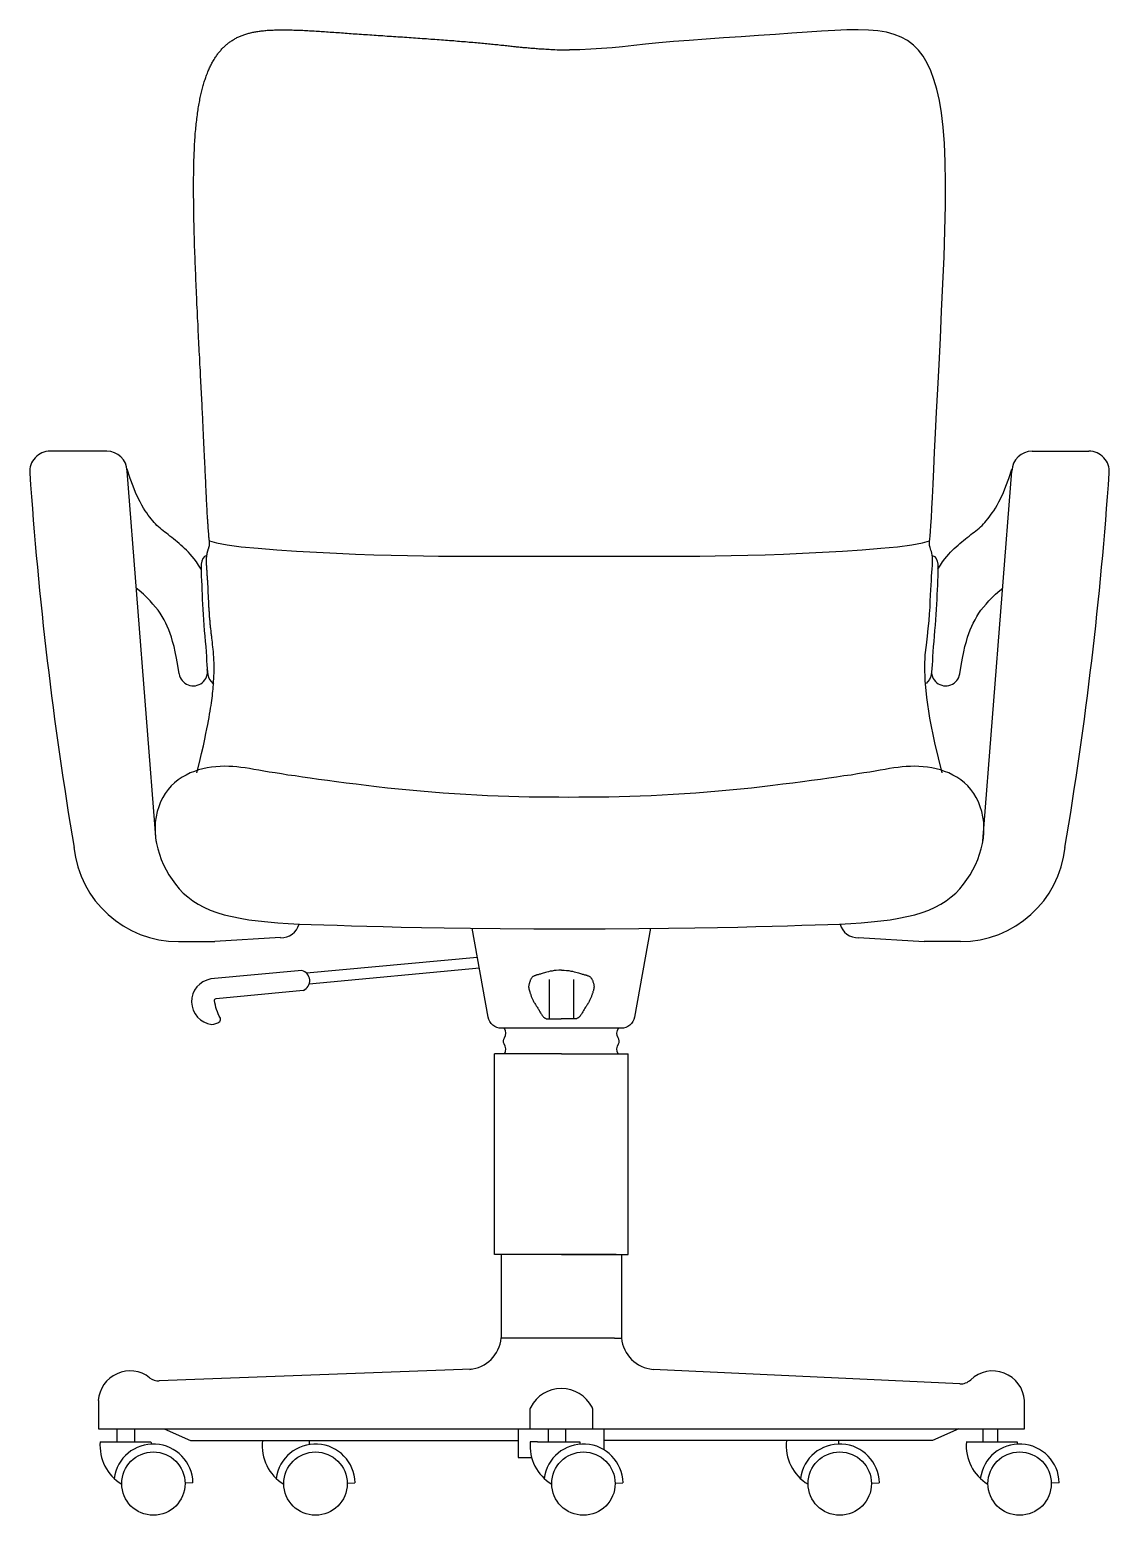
# Model space of a CAD drawing. Header units: millimetres. Extents: x 421 to 3085, y -1408 to 277.
# Drawn here: x 800.6 to 879.7, y -77.8 to 31 of the extents above; entities that cross this region are included whole.
import ezdxf

# ---------------------------------------------------------------- set-up
doc = ezdxf.new("R2010")
doc.units = ezdxf.units.MM

msp = doc.modelspace()

# ---------------------------------------------------------------- linework, layer by layer
at = {"color": 18, "true_color": 0x000000}
for p, q in [((806.27, 0.13), (802.13, 0.13)), ((874.05, 0.13), (878.19, 0.13)), ((809.89, -28.43), (807.77, -1.32)), ((870.43, -28.43), (872.55, -1.32)), ((811.53, -35.78), (814.2, -35.78)), ((819, -35.48), (814.2, -35.78)), ((861.33, -35.48), (866.12, -35.78)), ((868.79, -35.78), (866.12, -35.78)), ((833.41, -36.93), (820.91, -38.09)), ((833.56, -37.73), (821.09, -38.89)), ((838.68, -38.54), (838.68, -41.43)), ((840.46, -38.54), (840.46, -41.43)), ((834.68, -58.68), (834.68, -43.99)), ((839.57, -43.99), (834.68, -43.99)), ((839.57, -43.99), (844.45, -43.99)), ((844.45, -58.68), (844.45, -43.99)), ((839.57, -58.68), (834.68, -58.68)), ((835.15, -58.69), (835.16, -58.69)), ((835.16, -58.68), (835.16, -64.8)), ((843.57, -58.68), (839.57, -58.68)), ((839.57, -58.68), (844.45, -58.68)), ((843.98, -58.68), (843.98, -64.8)), ((843.45, -64.8), (843.98, -64.8)), ((832.99, -67.08), (810.12, -67.93)), ((868.74, -68.15), (846.28, -67.1)), ((805.66, -69.38), (805.66, -71.46)), ((873.47, -71.46), (873.47, -69.38)), ((805.66, -71.46), (839.57, -71.46)), ((807.04, -72.4), (807.04, -71.46)), ((808.34, -72.4), (808.34, -71.46)), ((838.61, -71.46), (838.61, -72.4)), ((842.7, -72.99), (842.7, -71.46)), ((870.44, -72.4), (870.44, -71.46)), ((805.79, -72.4), (806.2, -72.4)), ((806.2, -72.4), (809.51, -72.4)), ((809.51, -72.4), (809.54, -72.57)), ((821.11, -72.6), (821.11, -72.31)), ((837.82, -72.4), (837.27, -72.4)), ((869.21, -72.4), (869.63, -72.4)), ((812.59, -75.4), (812.01, -75.42)), ((823.88, -75.42), (824.45, -75.4)), ((843.5, -75.42), (844.07, -75.4)), ((862.26, -75.42), (862.84, -75.4)), ((876.01, -75.4), (875.44, -75.42))]:
    msp.add_line(p, q, dxfattribs=at)
for points in [[(812.88, -23.41), (813.06, -22.65), (813.22, -22), (813.35, -21.44), (813.45, -20.96), (813.54, -20.55), (813.61, -20.2), (813.67, -19.89), (813.73, -19.61), (813.77, -19.36), (813.81, -19.12), (813.85, -18.9), (813.88, -18.69), (813.91, -18.49), (813.94, -18.3), (813.96, -18.12), (813.99, -17.94), (814.01, -17.77), (814.03, -17.61), (814.04, -17.45), (814.06, -17.29), (814.07, -17.13), (814.08, -16.98), (814.09, -16.83), (814.1, -16.69), (814.11, -16.55), (814.12, -16.41), (814.12, -16.28), (814.13, -16.15), (814.13, -16.02), (814.13, -15.9), (814.13, -15.78), (814.13, -15.66), (814.13, -15.54), (814.13, -15.43), (814.13, -15.32), (814.12, -15.21), (814.12, -15.11), (814.11, -15), (814.11, -14.9), (814.1, -14.8), (814.09, -14.7), (814.09, -14.61), (814.08, -14.52), (814.07, -14.42), (814.06, -14.33), (814.05, -14.25), (814.04, -14.16), (814.03, -14.07), (814.02, -13.99), (814.01, -13.91), (814.01, -13.83), (814, -13.74), (813.99, -13.67), (813.98, -13.59), (813.97, -13.51), (813.96, -13.43), (813.95, -13.36), (813.94, -13.28), (813.93, -13.21), (813.92, -13.13), (813.91, -13.06), (813.91, -12.99), (813.9, -12.91), (813.89, -12.84), (813.88, -12.77), (813.87, -12.7), (813.87, -12.63), (813.86, -12.56), (813.85, -12.49), (813.85, -12.42), (813.84, -12.36), (813.84, -12.29), (813.83, -12.22), (813.82, -12.16), (813.82, -12.09), (813.81, -12.03), (813.81, -11.96), (813.8, -11.9), (813.8, -11.84), (813.79, -11.77), (813.79, -11.71), (813.79, -11.65), (813.78, -11.59), (813.78, -11.53), (813.77, -11.47), (813.77, -11.41), (813.77, -11.35), (813.76, -11.29), (813.76, -11.24), (813.76, -11.18), (813.75, -11.12), (813.75, -11.07), (813.75, -11.01), (813.74, -10.95), (813.74, -10.9), (813.74, -10.84), (813.74, -10.79), (813.73, -10.74), (813.73, -10.68), (813.73, -10.63), (813.73, -10.58), (813.72, -10.53), (813.72, -10.48), (813.72, -10.43), (813.72, -10.38), (813.71, -10.33), (813.71, -10.28), (813.71, -10.23), (813.71, -10.18), (813.71, -10.13), (813.7, -10.08), (813.7, -10.04), (813.7, -9.99), (813.7, -9.94), (813.7, -9.9), (813.69, -9.85), (813.69, -9.81), (813.69, -9.76), (813.69, -9.72), (813.68, -9.67), (813.68, -9.63), (813.68, -9.59), (813.68, -9.55), (813.68, -9.5), (813.67, -9.46), (813.67, -9.42), (813.67, -9.38), (813.67, -9.34), (813.66, -9.3), (813.66, -9.26), (813.66, -9.22), (813.66, -9.18), (813.65, -9.14), (813.65, -9.1), (813.65, -9.06), (813.65, -9.03), (813.64, -8.99), (813.64, -8.95), (813.64, -8.92), (813.64, -8.88), (813.63, -8.85), (813.63, -8.81), (813.63, -8.77), (813.63, -8.74), (813.62, -8.71), (813.62, -8.67), (813.62, -8.64), (813.62, -8.61), (813.61, -8.57), (813.61, -8.54), (813.61, -8.51), (813.61, -8.48), (813.61, -8.45), (813.6, -8.41), (813.6, -8.38), (813.6, -8.35), (813.6, -8.32), (813.6, -8.29), (813.6, -8.26), (813.59, -8.24), (813.59, -8.21), (813.59, -8.18), (813.59, -8.15), (813.59, -8.12), (813.59, -8.1), (813.59, -8.07), (813.59, -8.04), (813.59, -8.02), (813.59, -7.99), (813.59, -7.97), (813.58, -7.94), (813.58, -7.92), (813.58, -7.89), (813.58, -7.87), (813.58, -7.84), (813.58, -7.82), (813.59, -7.8), (813.59, -7.77), (813.59, -7.75), (813.59, -7.73), (813.59, -7.71), (813.59, -7.68), (813.59, -7.66), (813.59, -7.64), (813.59, -7.62), (813.6, -7.6), (813.6, -7.58), (813.6, -7.56), (813.6, -7.54), (813.6, -7.52), (813.61, -7.5), (813.61, -7.49), (813.61, -7.47), (813.61, -7.45), (813.62, -7.43), (813.62, -7.41), (813.62, -7.4), (813.63, -7.38), (813.63, -7.36), (813.63, -7.35), (813.64, -7.33), (813.64, -7.31), (813.64, -7.3), (813.65, -7.28), (813.65, -7.27), (813.65, -7.25), (813.66, -7.24), (813.66, -7.22), (813.67, -7.21), (813.67, -7.19), (813.67, -7.18), (813.68, -7.17), (813.68, -7.15), (813.69, -7.14), (813.69, -7.13), (813.69, -7.11), (813.7, -7.1), (813.7, -7.09), (813.71, -7.07), (813.71, -7.06), (813.71, -7.05), (813.72, -7.04), (813.72, -7.03), (813.72, -7.01), (813.73, -7), (813.73, -6.99), (813.74, -6.98), (813.74, -6.97), (813.74, -6.96), (813.75, -6.95), (813.75, -6.94), (813.75, -6.93), (813.76, -6.92), (813.76, -6.9), (813.76, -6.89), (813.77, -6.88), (813.77, -6.87), (813.77, -6.86), (813.78, -6.85), (813.78, -6.84), (813.78, -6.83), (813.78, -6.82), (813.79, -6.81), (813.79, -6.81), (813.79, -6.8), (813.79, -6.79), (813.79, -6.78), (813.8, -6.77), (813.8, -6.76), (813.8, -6.75), (813.8, -6.74), (813.8, -6.73), (813.8, -6.72), (813.8, -6.71), (813.8, -6.7), (813.8, -6.69), (813.8, -6.68), (813.8, -6.67), (813.8, -6.66), (813.8, -6.65), (813.8, -6.63), (813.8, -6.62), (813.8, -6.61), (813.8, -6.6), (813.8, -6.58), (813.8, -6.57), (813.8, -6.55), (813.8, -6.54), (813.8, -6.52), (813.8, -6.51), (813.79, -6.49), (813.79, -6.47), (813.79, -6.45), (813.79, -6.43), (813.79, -6.41), (813.78, -6.39), (813.78, -6.37), (813.78, -6.34), (813.78, -6.32), (813.78, -6.29), (813.77, -6.27), (813.77, -6.24), (813.77, -6.21), (813.76, -6.18), (813.76, -6.15), (813.76, -6.12), (813.76, -6.08), (813.75, -6.05), (813.75, -6.01), (813.75, -5.98), (813.74, -5.94), (813.74, -5.9), (813.74, -5.86), (813.73, -5.81), (813.73, -5.77), (813.72, -5.72), (813.72, -5.67), (813.72, -5.62), (813.71, -5.57), (813.71, -5.52), (813.7, -5.46), (813.7, -5.41), (813.7, -5.35), (813.69, -5.29), (813.69, -5.23), (813.68, -5.16), (813.68, -5.1), (813.67, -5.03), (813.67, -4.96), (813.67, -4.89), (813.66, -4.81), (813.66, -4.74), (813.65, -4.66), (813.65, -4.58), (813.64, -4.49), (813.64, -4.41), (813.63, -4.32), (813.63, -4.23), (813.62, -4.14), (813.62, -4.05), (813.61, -3.95), (813.61, -3.86), (813.6, -3.76), (813.6, -3.65), (813.59, -3.55), (813.59, -3.44), (813.58, -3.34), (813.58, -3.22), (813.57, -3.11), (813.56, -3), (813.56, -2.88), (813.55, -2.76), (813.55, -2.64), (813.54, -2.51), (813.53, -2.39), (813.53, -2.26), (813.52, -2.13), (813.52, -2), (813.51, -1.86), (813.5, -1.72), (813.5, -1.58), (813.49, -1.44), (813.48, -1.3), (813.48, -1.15), (813.47, -1), (813.46, -0.85), (813.46, -0.7), (813.45, -0.55), (813.44, -0.39), (813.43, -0.23), (813.43, -0.07), (813.42, 0.09), (813.41, 0.26), (813.4, 0.43), (813.39, 0.6), (813.39, 0.77), (813.38, 0.95), (813.37, 1.12), (813.36, 1.3), (813.35, 1.48), (813.34, 1.67), (813.33, 1.85), (813.33, 2.04), (813.32, 2.23), (813.31, 2.43), (813.3, 2.62), (813.29, 2.82), (813.28, 3.02), (813.27, 3.22), (813.26, 3.42), (813.25, 3.63), (813.24, 3.84), (813.23, 4.05), (813.22, 4.26), (813.21, 4.48), (813.19, 4.69), (813.18, 4.91), (813.17, 5.13), (813.16, 5.36), (813.15, 5.58), (813.14, 5.81), (813.13, 6.04), (813.11, 6.27), (813.1, 6.5), (813.09, 6.74), (813.08, 6.97), (813.07, 7.21), (813.05, 7.45), (813.04, 7.69), (813.03, 7.93), (813.02, 8.17), (813, 8.41), (812.99, 8.66), (812.98, 8.9), (812.97, 9.15), (812.96, 9.4), (812.94, 9.64), (812.93, 9.89), (812.92, 10.14), (812.91, 10.39), (812.9, 10.64), (812.88, 10.89), (812.87, 11.14), (812.86, 11.39), (812.85, 11.64), (812.84, 11.89), (812.83, 12.14), (812.82, 12.38), (812.81, 12.63), (812.8, 12.88), (812.79, 13.13), (812.78, 13.38), (812.77, 13.63), (812.76, 13.87), (812.75, 14.12), (812.74, 14.36), (812.73, 14.61), (812.72, 14.85), (812.71, 15.09), (812.71, 15.33), (812.7, 15.57), (812.69, 15.81), (812.68, 16.05), (812.68, 16.28), (812.67, 16.51), (812.67, 16.75), (812.66, 16.98), (812.66, 17.2), (812.65, 17.43), (812.65, 17.66), (812.64, 17.88), (812.64, 18.1), (812.64, 18.32), (812.64, 18.53), (812.63, 18.75), (812.63, 18.96), (812.63, 19.17), (812.63, 19.37), (812.63, 19.58), (812.63, 19.78), (812.63, 19.97), (812.63, 20.17), (812.64, 20.36), (812.64, 20.55), (812.64, 20.74), (812.65, 20.93), (812.65, 21.11), (812.66, 21.29), (812.66, 21.46), (812.67, 21.64), (812.67, 21.81), (812.68, 21.98), (812.69, 22.15), (812.69, 22.31), (812.7, 22.47), (812.71, 22.63), (812.72, 22.79), (812.73, 22.94), (812.74, 23.1), (812.75, 23.25), (812.76, 23.39), (812.78, 23.54), (812.79, 23.68), (812.8, 23.82), (812.82, 23.96), (812.83, 24.1), (812.84, 24.23), (812.86, 24.37), (812.87, 24.5), (812.89, 24.62), (812.91, 24.75), (812.92, 24.87), (812.94, 25), (812.96, 25.12), (812.98, 25.24), (813, 25.35), (813.02, 25.47), (813.04, 25.58), (813.06, 25.69), (813.08, 25.8), (813.1, 25.91), (813.12, 26.02), (813.14, 26.12), (813.16, 26.22), (813.19, 26.32), (813.21, 26.42), (813.24, 26.52), (813.26, 26.62), (813.28, 26.71), (813.31, 26.81), (813.34, 26.9), (813.36, 26.99), (813.39, 27.08), (813.42, 27.17), (813.44, 27.25), (813.47, 27.34), (813.5, 27.42), (813.53, 27.5), (813.56, 27.59), (813.59, 27.67), (813.62, 27.75), (813.65, 27.82), (813.68, 27.9), (813.71, 27.98), (813.74, 28.05), (813.78, 28.12), (813.81, 28.2), (813.84, 28.27), (813.88, 28.34), (813.91, 28.41), (813.95, 28.48), (813.98, 28.54), (814.02, 28.61), (814.05, 28.67), (814.09, 28.74), (814.13, 28.8), (814.16, 28.86), (814.2, 28.92), (814.24, 28.98), (814.28, 29.04), (814.32, 29.1), (814.36, 29.16), (814.4, 29.22), (814.44, 29.27), (814.49, 29.32), (814.53, 29.38), (814.57, 29.43), (814.62, 29.48), (814.66, 29.53), (814.71, 29.58), (814.75, 29.63), (814.8, 29.68), (814.85, 29.72), (814.89, 29.77), (814.94, 29.81), (814.99, 29.86), (815.04, 29.9), (815.09, 29.94), (815.14, 29.98), (815.19, 30.02), (815.25, 30.06), (815.3, 30.1), (815.35, 30.14), (815.41, 30.18), (815.46, 30.21), (815.52, 30.25), (815.58, 30.28), (815.64, 30.31), (815.69, 30.35), (815.75, 30.38), (815.81, 30.41), (815.87, 30.44), (815.94, 30.47), (816, 30.49), (816.06, 30.52), (816.13, 30.55), (816.19, 30.57), (816.26, 30.6), (816.32, 30.62), (816.39, 30.64), (816.46, 30.67), (816.53, 30.69), (816.6, 30.71), (816.67, 30.73), (816.74, 30.75), (816.81, 30.76), (816.89, 30.78), (816.96, 30.8), (817.04, 30.81), (817.11, 30.83), (817.19, 30.84), (817.27, 30.86), (817.35, 30.87), (817.43, 30.88), (817.51, 30.89), (817.59, 30.9), (817.68, 30.91), (817.76, 30.92), (817.84, 30.93), (817.93, 30.94), (818.02, 30.95), (818.11, 30.95), (818.19, 30.96), (818.28, 30.96), (818.38, 30.97), (818.47, 30.97), (818.56, 30.98), (818.65, 30.98), (818.75, 30.98), (818.85, 30.98), (818.94, 30.99), (819.04, 30.99), (819.14, 30.99), (819.24, 30.99), (819.34, 30.99), (819.44, 30.99), (819.55, 30.98), (819.65, 30.98), (819.76, 30.98), (819.86, 30.98), (819.97, 30.97), (820.08, 30.97), (820.19, 30.97), (820.3, 30.96), (820.41, 30.96), (820.53, 30.95), (820.64, 30.95), (820.76, 30.94), (820.87, 30.93), (820.99, 30.93), (821.11, 30.92), (821.23, 30.91), (821.35, 30.91), (821.47, 30.9), (821.6, 30.89), (821.72, 30.88), (821.85, 30.88), (821.98, 30.87), (822.1, 30.86), (822.23, 30.85), (822.37, 30.84), (822.5, 30.83), (822.63, 30.82), (822.76, 30.81), (822.9, 30.8), (823.04, 30.79), (823.18, 30.78), (823.31, 30.78), (823.46, 30.77), (823.6, 30.76), (823.74, 30.75), (823.88, 30.73), (824.03, 30.72), (824.18, 30.71), (824.32, 30.7), (824.47, 30.69), (824.62, 30.68), (824.77, 30.67), (824.92, 30.66), (825.08, 30.65), (825.23, 30.64), (825.38, 30.63), (825.54, 30.62), (825.69, 30.61), (825.85, 30.6), (826.01, 30.59), (826.16, 30.58), (826.32, 30.57), (826.48, 30.56), (826.64, 30.55), (826.8, 30.53), (826.96, 30.52), (827.12, 30.51), (827.28, 30.5), (827.44, 30.49), (827.6, 30.48), (827.76, 30.47), (827.92, 30.46), (828.08, 30.45), (828.25, 30.44), (828.41, 30.43), (828.57, 30.41), (828.73, 30.4), (828.89, 30.39), (829.05, 30.38), (829.21, 30.37), (829.37, 30.36), (829.53, 30.35), (829.68, 30.34), (829.84, 30.32), (830, 30.31), (830.16, 30.3), (830.31, 30.29), (830.47, 30.28), (830.62, 30.27), (830.78, 30.26), (830.93, 30.24), (831.08, 30.23), (831.23, 30.22), (831.38, 30.21), (831.53, 30.2), (831.68, 30.19), (831.82, 30.18), (831.97, 30.16), (832.11, 30.15), (832.26, 30.14), (832.4, 30.13), (832.54, 30.12), (832.68, 30.11), (832.82, 30.09), (832.95, 30.08), (833.09, 30.07), (833.22, 30.06), (833.35, 30.05), (833.48, 30.04), (833.61, 30.02), (833.73, 30.01), (833.86, 30), (833.98, 29.99), (834.1, 29.98), (834.22, 29.97), (834.34, 29.95), (834.46, 29.94), (834.57, 29.93), (834.69, 29.92), (834.8, 29.91), (834.91, 29.9), (835.02, 29.88), (835.13, 29.87), (835.24, 29.86), (835.34, 29.85), (835.45, 29.84), (835.56, 29.83), (835.66, 29.82), (835.76, 29.81), (835.86, 29.79), (835.97, 29.78), (836.07, 29.77), (836.17, 29.76), (836.26, 29.75), (836.36, 29.74), (836.46, 29.73), (836.56, 29.72), (836.66, 29.71), (836.75, 29.7), (836.85, 29.69), (836.95, 29.68), (837.04, 29.68), (837.14, 29.67), (837.23, 29.66), (837.33, 29.65), (837.43, 29.64), (837.52, 29.63), (837.62, 29.63), (837.71, 29.62), (837.81, 29.61), (837.91, 29.6), (838.01, 29.6), (838.11, 29.59), (838.21, 29.58), (838.31, 29.58), (838.43, 29.57), (838.54, 29.56), (838.66, 29.56), (838.79, 29.55), (838.93, 29.54), (839.09, 29.54), (839.26, 29.53), (839.45, 29.53), (839.66, 29.52), (839.9, 29.52), (840.16, 29.51)], [(867.44, -23.41), (866.91, -21.23), (866.54, -19.41), (866.32, -17.9), (866.2, -16.65), (866.18, -15.63), (866.21, -14.78), (866.29, -14.06), (866.37, -13.42), (866.43, -12.84), (866.49, -12.28), (866.53, -11.77), (866.56, -11.29), (866.58, -10.84), (866.6, -10.42), (866.62, -10.03), (866.64, -9.67), (866.66, -9.33), (866.68, -9.02), (866.7, -8.74), (866.71, -8.47), (866.73, -8.23), (866.74, -8.01), (866.74, -7.82), (866.73, -7.64), (866.71, -7.48), (866.69, -7.34), (866.66, -7.22), (866.63, -7.11), (866.6, -7.01), (866.57, -6.92), (866.54, -6.84), (866.52, -6.77), (866.52, -6.69), (866.52, -6.6), (866.53, -6.48), (866.54, -6.3), (866.57, -6.06), (866.6, -5.74), (866.63, -5.31), (866.66, -4.76), (866.7, -4.07), (866.74, -3.25), (866.79, -2.28), (866.84, -1.18), (866.9, 0.07), (866.97, 1.46), (867.04, 2.99), (867.13, 4.67), (867.22, 6.49), (867.32, 8.4), (867.41, 10.38), (867.51, 12.39), (867.59, 14.37), (867.65, 16.3), (867.69, 18.12), (867.7, 19.81), (867.67, 21.32), (867.61, 22.66), (867.52, 23.85), (867.4, 24.9), (867.25, 25.82), (867.07, 26.63), (866.85, 27.35), (866.61, 27.99), (866.35, 28.55), (866.05, 29.05), (865.71, 29.49), (865.34, 29.87), (864.92, 30.19), (864.45, 30.45), (863.94, 30.65), (863.37, 30.81), (862.74, 30.91), (862.05, 30.97), (861.29, 30.99), (860.47, 30.98), (859.58, 30.94), (858.61, 30.89), (857.57, 30.82), (856.45, 30.74), (855.25, 30.65), (854, 30.57), (852.72, 30.48), (851.43, 30.39), (850.16, 30.3), (848.93, 30.21), (847.77, 30.12), (846.7, 30.02), (845.73, 29.93), (844.86, 29.84), (844.05, 29.75), (843.28, 29.67), (842.51, 29.61), (841.73, 29.56), (840.91, 29.52), (840.16, 29.51)], [(813.18, -8.5), (813, -8.22), (812.84, -7.97), (812.68, -7.76), (812.53, -7.57), (812.39, -7.4), (812.25, -7.25), (812.12, -7.12), (811.98, -6.99), (811.85, -6.87), (811.71, -6.75), (811.57, -6.63), (811.44, -6.51), (811.3, -6.4), (811.17, -6.29), (811.04, -6.18), (810.9, -6.08), (810.78, -5.98), (810.65, -5.88), (810.53, -5.79), (810.41, -5.69), (810.29, -5.59), (810.18, -5.5), (810.06, -5.4), (809.95, -5.3), (809.85, -5.19), (809.74, -5.08), (809.64, -4.96), (809.53, -4.83), (809.43, -4.69), (809.32, -4.55), (809.21, -4.39), (809.09, -4.23), (808.97, -4.04), (808.84, -3.83), (808.71, -3.58), (808.55, -3.27), (808.39, -2.89), (808.2, -2.43), (807.99, -1.86), (807.76, -1.18)], [(867.14, -8.5), (867.32, -8.22), (867.48, -7.97), (867.64, -7.76), (867.79, -7.57), (867.93, -7.4), (868.07, -7.25), (868.2, -7.12), (868.34, -6.99), (868.47, -6.87), (868.61, -6.75), (868.75, -6.63), (868.88, -6.51), (869.02, -6.4), (869.15, -6.29), (869.29, -6.18), (869.42, -6.08), (869.54, -5.98), (869.67, -5.88), (869.79, -5.79), (869.91, -5.69), (870.03, -5.59), (870.15, -5.5), (870.26, -5.4), (870.37, -5.3), (870.47, -5.19), (870.58, -5.08), (870.68, -4.96), (870.79, -4.83), (870.9, -4.69), (871, -4.55), (871.11, -4.39), (871.23, -4.23), (871.35, -4.04), (871.48, -3.83), (871.61, -3.58), (871.77, -3.27), (871.93, -2.89), (872.12, -2.43), (872.33, -1.86), (872.56, -1.18)], [(813.79, -6.44), (814.3, -6.59), (815.1, -6.73), (816.13, -6.86), (817.36, -6.98), (818.72, -7.09), (820.16, -7.19), (821.64, -7.27), (823.1, -7.34), (824.5, -7.4), (825.83, -7.45), (827.1, -7.49), (828.31, -7.51), (829.47, -7.53), (830.57, -7.55), (831.63, -7.55), (832.65, -7.56), (833.63, -7.56), (834.58, -7.56), (835.51, -7.56), (836.41, -7.56), (837.3, -7.56), (838.18, -7.56), (839.06, -7.56), (839.95, -7.56), (840.84, -7.56), (841.74, -7.56), (842.66, -7.56), (843.6, -7.56), (844.56, -7.56), (845.53, -7.56), (846.53, -7.56), (847.56, -7.56), (848.61, -7.55), (849.7, -7.55), (850.83, -7.53), (852, -7.51), (853.22, -7.49), (854.49, -7.45), (855.82, -7.4), (857.22, -7.34), (858.68, -7.27), (860.16, -7.19), (861.6, -7.09), (862.96, -6.98), (864.19, -6.86), (865.22, -6.73), (866.02, -6.59), (866.53, -6.44)], [(813.61, -7.5), (813.44, -7.58), (813.32, -7.72), (813.24, -7.91), (813.2, -8.14), (813.18, -8.41), (813.18, -8.71), (813.19, -9.03), (813.21, -9.36), (813.23, -9.69), (813.24, -10.03), (813.26, -10.37), (813.27, -10.72), (813.29, -11.08), (813.31, -11.45), (813.33, -11.82), (813.36, -12.21), (813.39, -12.6), (813.42, -13), (813.45, -13.4), (813.49, -13.8), (813.52, -14.18), (813.55, -14.55), (813.57, -14.9), (813.59, -15.23), (813.61, -15.52), (813.63, -15.78), (813.65, -16.02), (813.68, -16.23), (813.73, -16.42), (813.8, -16.59), (813.91, -16.74), (814.09, -16.93)], [(813.61, -7.5), (813.44, -7.58), (813.32, -7.72), (813.24, -7.91), (813.2, -8.14), (813.18, -8.41), (813.18, -8.71), (813.19, -9.03), (813.21, -9.36), (813.23, -9.69), (813.24, -10.03), (813.26, -10.37), (813.27, -10.72), (813.29, -11.08), (813.31, -11.45), (813.33, -11.82), (813.36, -12.21), (813.39, -12.6), (813.42, -13), (813.45, -13.4), (813.49, -13.8), (813.52, -14.18), (813.55, -14.55), (813.57, -14.9), (813.59, -15.23), (813.61, -15.52), (813.63, -15.78), (813.65, -16.02), (813.68, -16.23), (813.73, -16.42), (813.8, -16.59), (813.91, -16.74), (814.05, -16.88)], [(866.72, -7.5), (866.88, -7.58), (867, -7.72), (867.08, -7.91), (867.12, -8.14), (867.14, -8.41), (867.14, -8.71), (867.13, -9.03), (867.11, -9.36), (867.1, -9.69), (867.08, -10.03), (867.06, -10.37), (867.05, -10.72), (867.03, -11.08), (867.01, -11.45), (866.99, -11.82), (866.96, -12.21), (866.93, -12.6), (866.9, -13), (866.87, -13.4), (866.83, -13.8), (866.8, -14.18), (866.77, -14.55), (866.75, -14.9), (866.73, -15.23), (866.71, -15.52), (866.7, -15.78), (866.68, -16.02), (866.64, -16.23), (866.59, -16.42), (866.52, -16.59), (866.41, -16.74), (866.27, -16.88)], [(811.58, -16.17), (811.48, -15.56), (811.38, -15.03), (811.29, -14.56), (811.2, -14.16), (811.1, -13.81), (811.01, -13.49), (810.91, -13.21), (810.81, -12.94), (810.7, -12.69), (810.59, -12.45), (810.47, -12.21), (810.33, -11.97), (810.19, -11.74), (810.03, -11.52), (809.85, -11.29), (809.66, -11.06), (809.46, -10.83), (809.22, -10.59), (808.96, -10.34), (808.66, -10.08), (808.44, -9.89)], [(868.74, -16.17), (868.84, -15.56), (868.94, -15.03), (869.03, -14.56), (869.12, -14.16), (869.22, -13.81), (869.31, -13.49), (869.41, -13.21), (869.51, -12.94), (869.62, -12.69), (869.73, -12.45), (869.86, -12.21), (869.99, -11.97), (870.13, -11.74), (870.29, -11.52), (870.47, -11.29), (870.66, -11.06), (870.87, -10.83), (871.1, -10.59), (871.36, -10.34), (871.66, -10.08), (871.88, -9.89)], [(839.92, -34.84), (842.76, -34.84), (845.24, -34.82), (847.42, -34.8), (849.33, -34.77), (851, -34.74), (852.48, -34.71), (853.8, -34.68), (855.01, -34.64), (856.13, -34.61), (857.17, -34.58), (858.15, -34.55), (859.07, -34.52), (859.94, -34.49), (860.75, -34.44), (861.52, -34.39), (862.26, -34.33), (862.96, -34.25), (863.63, -34.17), (864.27, -34.06), (864.87, -33.94), (865.44, -33.81), (865.98, -33.65), (866.48, -33.47), (866.94, -33.26), (867.36, -33.04), (867.75, -32.79), (868.11, -32.51), (868.44, -32.22), (868.74, -31.91), (869.01, -31.58), (869.26, -31.24), (869.49, -30.89), (869.7, -30.53), (869.88, -30.15), (870.05, -29.77), (870.19, -29.38), (870.31, -28.99), (870.41, -28.6), (870.47, -28.2), (870.51, -27.8), (870.51, -27.41), (870.49, -27.02), (870.43, -26.63), (870.35, -26.26), (870.24, -25.9), (870.11, -25.55), (869.95, -25.22), (869.76, -24.92), (869.56, -24.64), (869.33, -24.38), (869.08, -24.14), (868.81, -23.93), (868.53, -23.74), (868.24, -23.58), (867.94, -23.43), (867.63, -23.31), (867.32, -23.2), (867, -23.12), (866.69, -23.05), (866.37, -23), (866.05, -22.97), (865.73, -22.95), (865.42, -22.94), (865.12, -22.95), (864.82, -22.96), (864.52, -22.99), (864.22, -23.02), (863.91, -23.06), (863.6, -23.11), (863.27, -23.17), (862.92, -23.23), (862.55, -23.29), (862.15, -23.36), (861.72, -23.43), (861.26, -23.5), (860.78, -23.58), (860.26, -23.65), (859.71, -23.73), (859.14, -23.82), (858.53, -23.9), (857.89, -23.99), (857.21, -24.08), (856.52, -24.17), (855.79, -24.26), (855.05, -24.35), (854.28, -24.44), (853.49, -24.53), (852.69, -24.61), (851.88, -24.69), (851.06, -24.77), (850.23, -24.84), (849.4, -24.9), (848.58, -24.96), (847.75, -25.01), (846.94, -25.06), (846.13, -25.1), (845.34, -25.13), (844.57, -25.16), (843.8, -25.18), (843.05, -25.19), (842.31, -25.2), (841.57, -25.21), (840.84, -25.21), (840.11, -25.22), (839.39, -25.21), (838.66, -25.21), (837.93, -25.2), (837.2, -25.19), (836.46, -25.18), (835.71, -25.16), (834.94, -25.13), (834.16, -25.1), (833.37, -25.06), (832.56, -25.01), (831.74, -24.96), (830.91, -24.9), (830.09, -24.84), (829.26, -24.77), (828.44, -24.69), (827.63, -24.61), (826.83, -24.53), (826.04, -24.44), (825.28, -24.35), (824.53, -24.26), (823.81, -24.17), (823.11, -24.08), (822.44, -23.99), (821.79, -23.9), (821.18, -23.82), (820.61, -23.73), (820.06, -23.65), (819.54, -23.58), (819.06, -23.5), (818.6, -23.43), (818.18, -23.36), (817.78, -23.29), (817.4, -23.23), (817.05, -23.17), (816.72, -23.11), (816.41, -23.06), (816.1, -23.02), (815.8, -22.99), (815.51, -22.96), (815.21, -22.95), (814.9, -22.94), (814.59, -22.95), (814.27, -22.97), (813.95, -23), (813.64, -23.05), (813.32, -23.12), (813, -23.2), (812.69, -23.31), (812.38, -23.43), (812.08, -23.58), (811.79, -23.74), (811.51, -23.93), (811.24, -24.14), (811, -24.38), (810.77, -24.64), (810.56, -24.92), (810.37, -25.22), (810.21, -25.55), (810.08, -25.9), (809.97, -26.26), (809.89, -26.63), (809.83, -27.02), (809.81, -27.41), (809.82, -27.8), (809.85, -28.2), (809.92, -28.6), (810.01, -28.99), (810.13, -29.38), (810.27, -29.77), (810.44, -30.15), (810.63, -30.53), (810.83, -30.89), (811.06, -31.24), (811.31, -31.58), (811.58, -31.91), (811.88, -32.22), (812.21, -32.51), (812.57, -32.79), (812.96, -33.04), (813.38, -33.26), (813.84, -33.47), (814.34, -33.65), (814.88, -33.81), (815.45, -33.94), (816.05, -34.06), (816.69, -34.17), (817.36, -34.25), (818.06, -34.33), (818.8, -34.39), (819.57, -34.44), (820.38, -34.49), (821.25, -34.52), (822.17, -34.55), (823.15, -34.58), (824.19, -34.61), (825.31, -34.64), (826.52, -34.68), (827.84, -34.71), (829.32, -34.74), (830.99, -34.77), (832.9, -34.8), (835.08, -34.82), (837.56, -34.84), (840.4, -34.84)], [(839.57, -37.87), (839.37, -37.87), (839.19, -37.88), (839.03, -37.9), (838.88, -37.93), (838.74, -37.95), (838.62, -37.98), (838.51, -38.01), (838.41, -38.04), (838.32, -38.07), (838.24, -38.09), (838.16, -38.11), (838.09, -38.13), (838.03, -38.15), (837.97, -38.17), (837.92, -38.18), (837.87, -38.2), (837.83, -38.21), (837.78, -38.22), (837.74, -38.23), (837.7, -38.24), (837.67, -38.25), (837.63, -38.27), (837.6, -38.28), (837.57, -38.29), (837.54, -38.31), (837.51, -38.32), (837.48, -38.34), (837.45, -38.36), (837.43, -38.39), (837.4, -38.42), (837.37, -38.45), (837.35, -38.48), (837.33, -38.52), (837.31, -38.57), (837.29, -38.61), (837.27, -38.66), (837.25, -38.71), (837.23, -38.76), (837.22, -38.81), (837.21, -38.85), (837.2, -38.9), (837.19, -38.94), (837.18, -38.98), (837.18, -39.02), (837.17, -39.06), (837.17, -39.1), (837.18, -39.13), (837.18, -39.17), (837.19, -39.21), (837.19, -39.25), (837.2, -39.28), (837.21, -39.32), (837.23, -39.36), (837.24, -39.4), (837.25, -39.44), (837.26, -39.48), (837.28, -39.52), (837.29, -39.57), (837.3, -39.61), (837.32, -39.65), (837.33, -39.7), (837.35, -39.74), (837.36, -39.79), (837.38, -39.84), (837.4, -39.89), (837.43, -39.94), (837.45, -39.99), (837.47, -40.04), (837.5, -40.1), (837.53, -40.15), (837.56, -40.2), (837.59, -40.26), (837.62, -40.31), (837.66, -40.37), (837.69, -40.42), (837.73, -40.47), (837.77, -40.53), (837.8, -40.58), (837.84, -40.64), (837.87, -40.69), (837.91, -40.75), (837.94, -40.81), (837.97, -40.87), (838, -40.93), (838.03, -40.98), (838.07, -41.04), (838.1, -41.09), (838.13, -41.14), (838.16, -41.19), (838.2, -41.23), (838.23, -41.27), (838.26, -41.3), (838.3, -41.33), (838.33, -41.36), (838.36, -41.38), (838.4, -41.39), (838.43, -41.41), (838.46, -41.42), (838.49, -41.42), (838.53, -41.42), (838.56, -41.43), (838.6, -41.43), (838.64, -41.43), (838.69, -41.43), (838.74, -41.43), (838.79, -41.43), (838.86, -41.43), (838.95, -41.44), (839.06, -41.44), (839.19, -41.44), (839.36, -41.44), (839.55, -41.44)], [(839.57, -37.87), (839.76, -37.87), (839.94, -37.88), (840.1, -37.9), (840.25, -37.93), (840.39, -37.95), (840.51, -37.98), (840.62, -38.01), (840.72, -38.04), (840.81, -38.07), (840.89, -38.09), (840.97, -38.11), (841.04, -38.13), (841.1, -38.15), (841.16, -38.17), (841.21, -38.18), (841.26, -38.2), (841.3, -38.21), (841.35, -38.22), (841.39, -38.23), (841.43, -38.24), (841.46, -38.25), (841.5, -38.27), (841.53, -38.28), (841.56, -38.29), (841.59, -38.31), (841.62, -38.32), (841.65, -38.34), (841.68, -38.36), (841.71, -38.39), (841.73, -38.42), (841.76, -38.45), (841.78, -38.48), (841.8, -38.52), (841.83, -38.57), (841.85, -38.61), (841.87, -38.66), (841.88, -38.71), (841.9, -38.76), (841.91, -38.81), (841.93, -38.85), (841.94, -38.9), (841.94, -38.94), (841.95, -38.98), (841.95, -39.02), (841.96, -39.06), (841.96, -39.1), (841.95, -39.13), (841.95, -39.17), (841.94, -39.21), (841.94, -39.25), (841.93, -39.28), (841.92, -39.32), (841.91, -39.36), (841.89, -39.4), (841.88, -39.44), (841.87, -39.48), (841.86, -39.52), (841.84, -39.57), (841.83, -39.61), (841.81, -39.65), (841.8, -39.7), (841.78, -39.74), (841.77, -39.79), (841.75, -39.84), (841.73, -39.89), (841.71, -39.94), (841.68, -39.99), (841.66, -40.04), (841.63, -40.1), (841.6, -40.15), (841.57, -40.2), (841.54, -40.26), (841.51, -40.31), (841.47, -40.37), (841.44, -40.42), (841.4, -40.47), (841.37, -40.53), (841.33, -40.58), (841.29, -40.64), (841.26, -40.69), (841.23, -40.75), (841.19, -40.81), (841.16, -40.87), (841.13, -40.93), (841.1, -40.98), (841.07, -41.04), (841.03, -41.09), (841, -41.14), (840.97, -41.19), (840.94, -41.23), (840.9, -41.27), (840.87, -41.3), (840.83, -41.33), (840.8, -41.36), (840.77, -41.38), (840.73, -41.39), (840.7, -41.41), (840.67, -41.42), (840.64, -41.42), (840.6, -41.42), (840.57, -41.43), (840.53, -41.43), (840.49, -41.43), (840.44, -41.43), (840.4, -41.43), (840.34, -41.43), (840.27, -41.43), (840.18, -41.44), (840.07, -41.44), (839.93, -41.44), (839.76, -41.44), (839.55, -41.44)], [(814.29, -39.94), (820.67, -39.34)], [(810.47, -71.46), (812.4, -72.31), (836.4, -72.31)], [(836.4, -71.46), (836.4, -73.55), (837.38, -73.55)], [(839.57, -71.46), (873.47, -71.46)], [(839.88, -72.4), (839.88, -71.46)], [(868.66, -71.46), (866.73, -72.31), (842.7, -72.31)], [(871.52, -72.4), (871.52, -71.46)], [(837.82, -72.4), (840.92, -72.4)], [(840.92, -72.4), (840.92, -72.57)], [(859.89, -72.56), (859.89, -72.31)], [(869.63, -72.4), (872.94, -72.4)], [(872.94, -72.4), (872.94, -72.57)]]:
    msp.add_lwpolyline(points, dxfattribs=at)
for points in [[(846.1, -34.8), (844.92, -41.3, -0.362522), (843.94, -42.12), (839.57, -42.12), (835.19, -42.12, -0.362522), (834.21, -41.3), (833.03, -34.8)], [(820.55, -37.89), (813.89, -38.51, 0.864311), (813.96, -41.84, 0.149371), (814.55, -41.63, 0.300688), (814.6, -41.38, -0.099518), (814.17, -40.09, -0.414757), (814.29, -39.94)], [(835.4, -43.99, 0.29953), (835.37, -43.26, -0.285628), (835.4, -42.83, 0.29038), (835.38, -42.12, 0.29038)], [(843.73, -43.99, -0.29953), (843.76, -43.26, 0.285628), (843.73, -42.83, -0.29038), (843.75, -42.12, -0.29038)], [(843.45, -64.8), (839.57, -64.8), (835.16, -64.8, -0.290593)], [(841.88, -71.46), (841.88, -70.16, 0.121883), (841.81, -69.86, 0.603282), (837.32, -69.86, 0.121883), (837.25, -70.16), (837.25, -71.46)]]:
    msp.add_lwpolyline(points, format="xyb", dxfattribs=at)
for centre in [(809.69, -75.46), (821.56, -75.46), (841.18, -75.46), (859.95, -75.46), (873.12, -75.46)]:
    msp.add_circle(centre, 2.32, dxfattribs=at)
for centre, radius, start, end in [((802.13, -1.37), 1.5, 90, 183.9087), ((806.27, -1.37), 1.5, 1.9103, 90), ((874.05, -1.37), 1.5, 90, 178.0897), ((878.19, -1.37), 1.5, 356.0913, 90), ((1079.15, 17.55), 279.16, 183.9087, 189.5745), ((601.17, 17.55), 279.16, 350.4255, 356.0913), ((812.61, -16.01), 1.04, 189.0915, 9.0915), ((867.71, -16.01), 1.04, 170.9085, 350.9085), ((811.53, -28.08), 7.7, 185.9673, 270), ((868.79, -28.08), 7.7, 270, 354.0327), ((819.06, -34.15), 1.34, 267.4072, 345.3398), ((861.27, -34.15), 1.34, 194.6602, 272.5928), ((820.37, -38.64), 0.769, 293.0353, 76.0395), ((832.62, -64.56), 2.55, 275.1842, 354.6433), ((846.51, -64.56), 2.55, 185.3567, 264.8158), ((807.98, -69.54), 2.33, 51.9711, 176.0545), ((871.15, -69.54), 2.33, 3.9455, 133.744), ((810.08, -66.86), 1.08, 231.9711, 272.1261), ((868.79, -67.08), 1.08, 267.3134, 313.744), ((809.09, -72.68), 3.31, 175.1046, 238.7971), ((809.69, -75.46), 2.9, 1.1182, 172.6475), ((820.96, -72.68), 3.31, 173.6653, 238.7971), ((821.56, -75.46), 2.9, 1.1182, 172.6475), ((840.58, -72.68), 3.31, 175.1046, 238.7971), ((841.18, -75.46), 2.9, 1.1182, 172.6475), ((859.34, -72.68), 3.31, 173.6653, 238.7971), ((859.95, -75.46), 2.9, 1.1182, 172.6475), ((872.52, -72.68), 3.31, 175.1046, 238.7971), ((873.12, -75.46), 2.9, 1.1182, 172.6475)]:
    msp.add_arc(centre, radius, start, end, dxfattribs=at)

doc.saveas('drawing.dxf')
